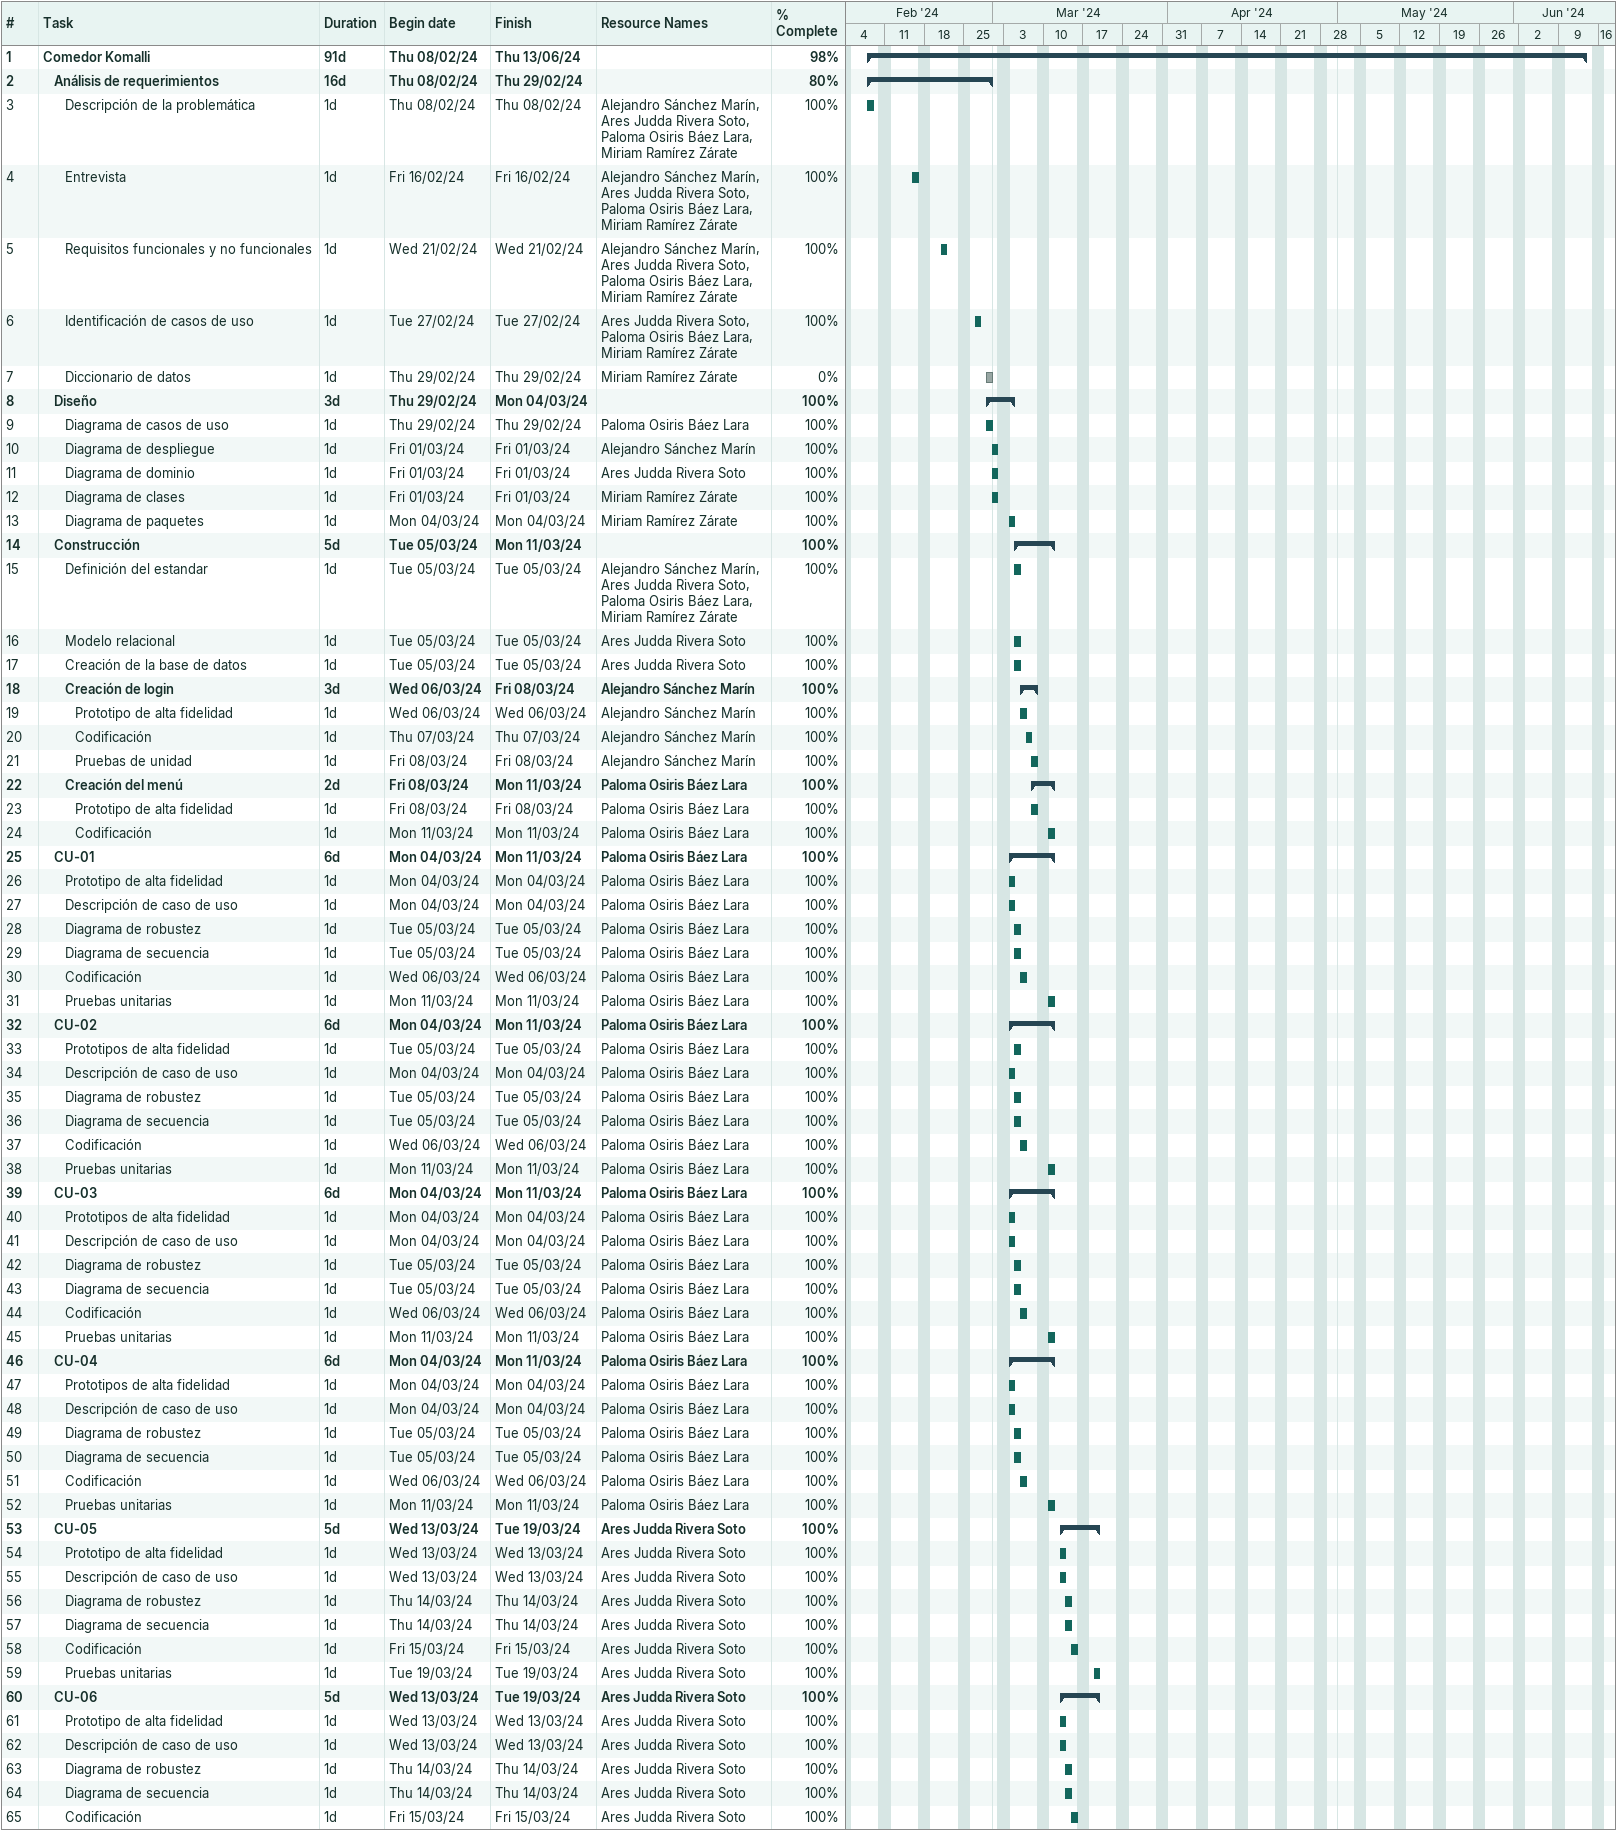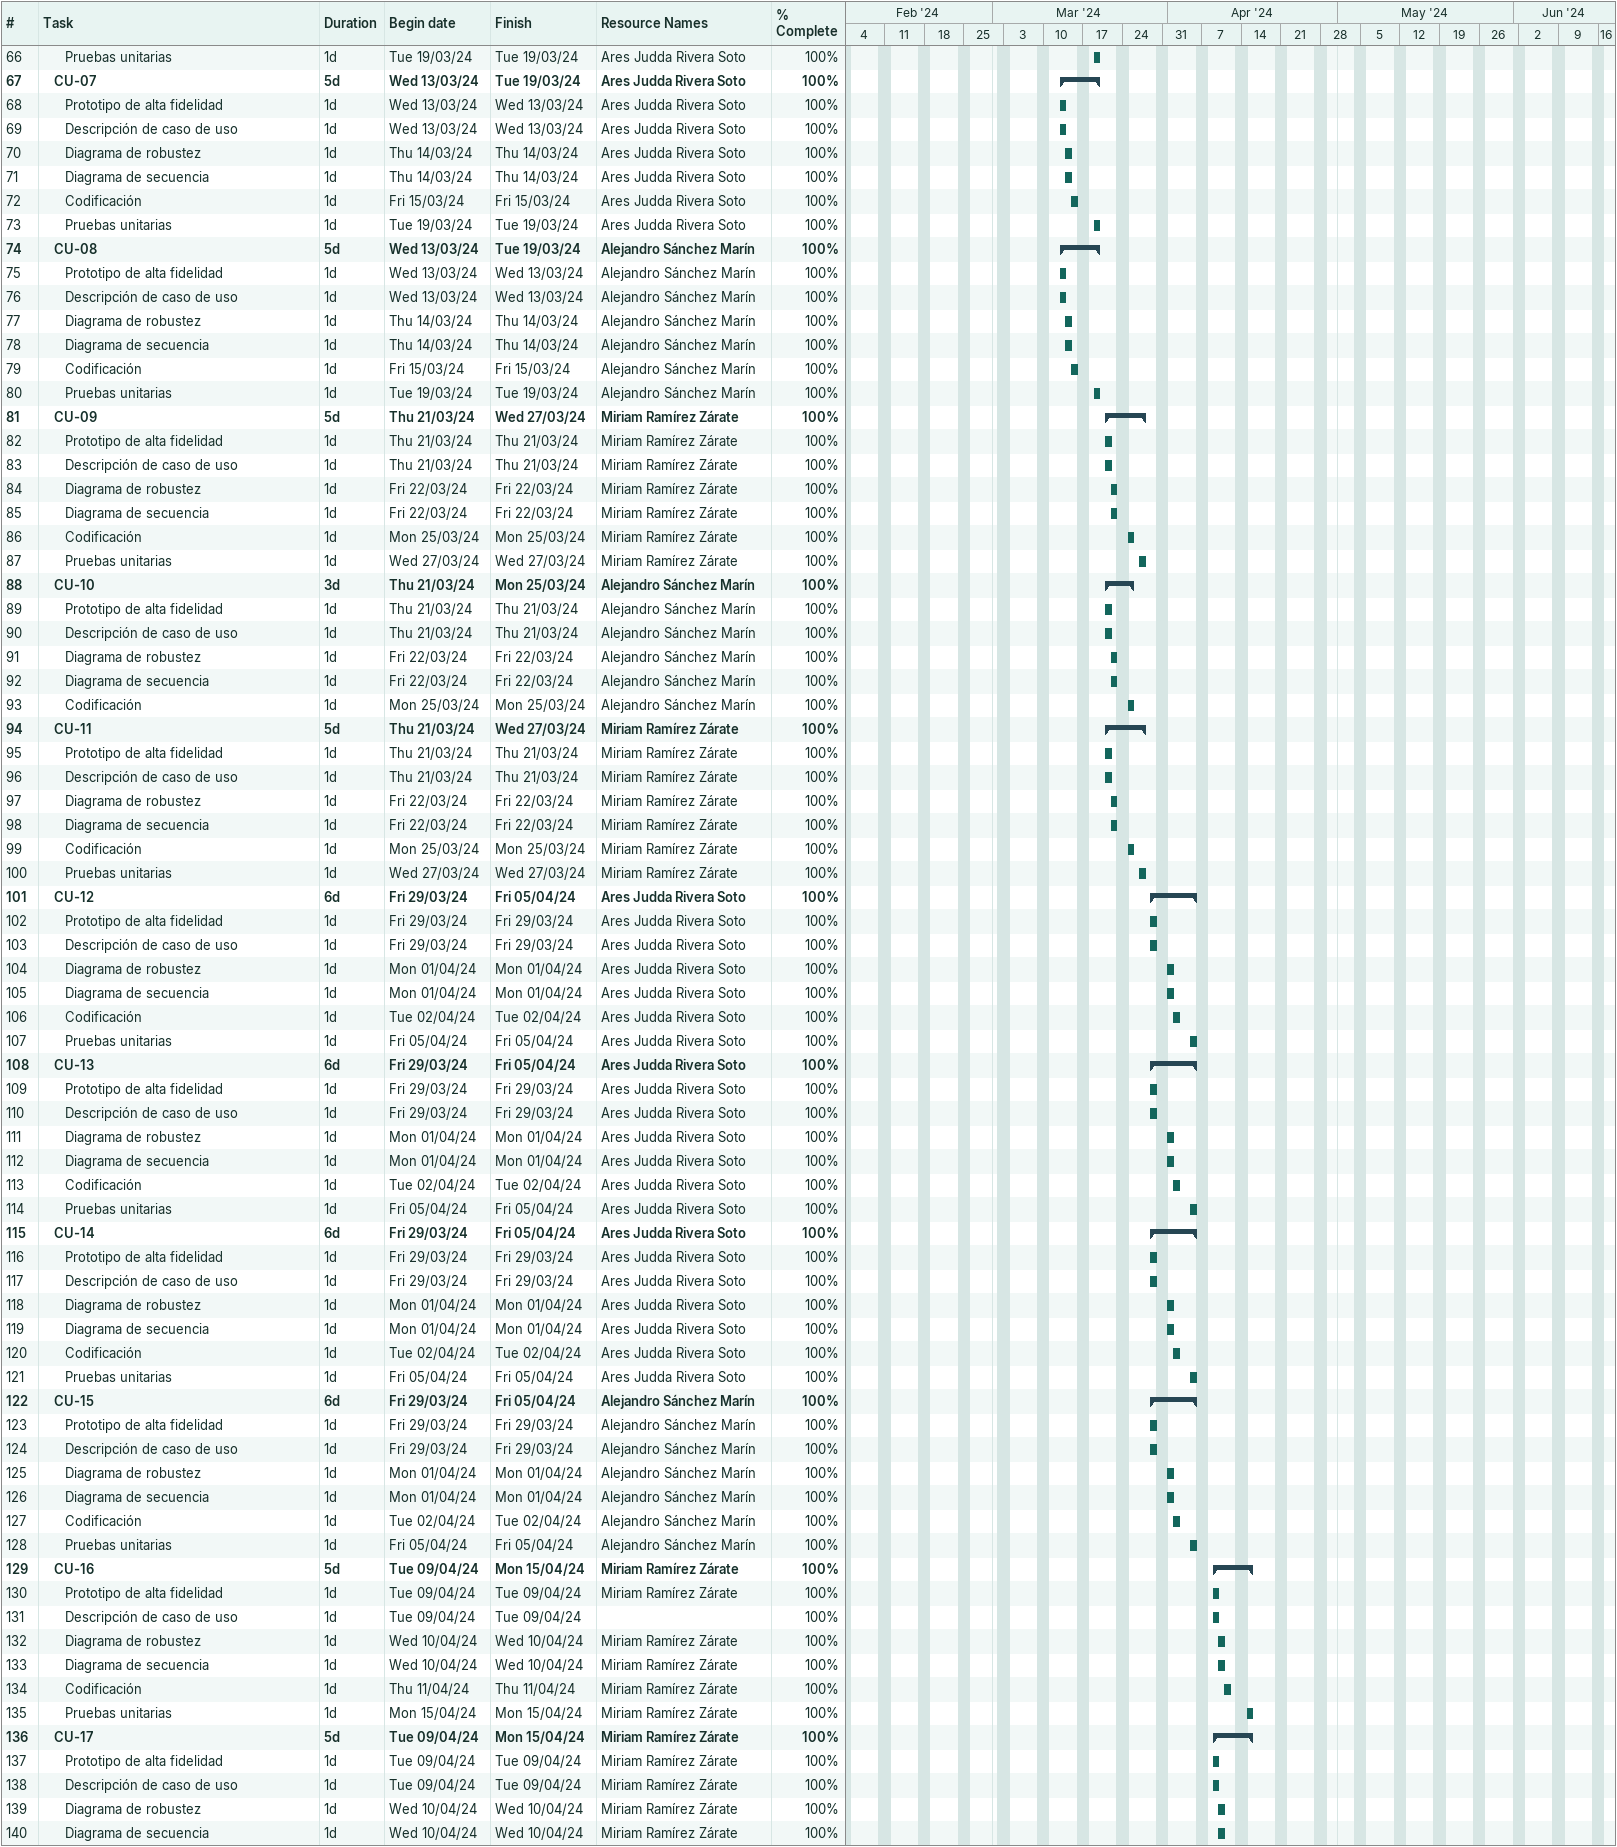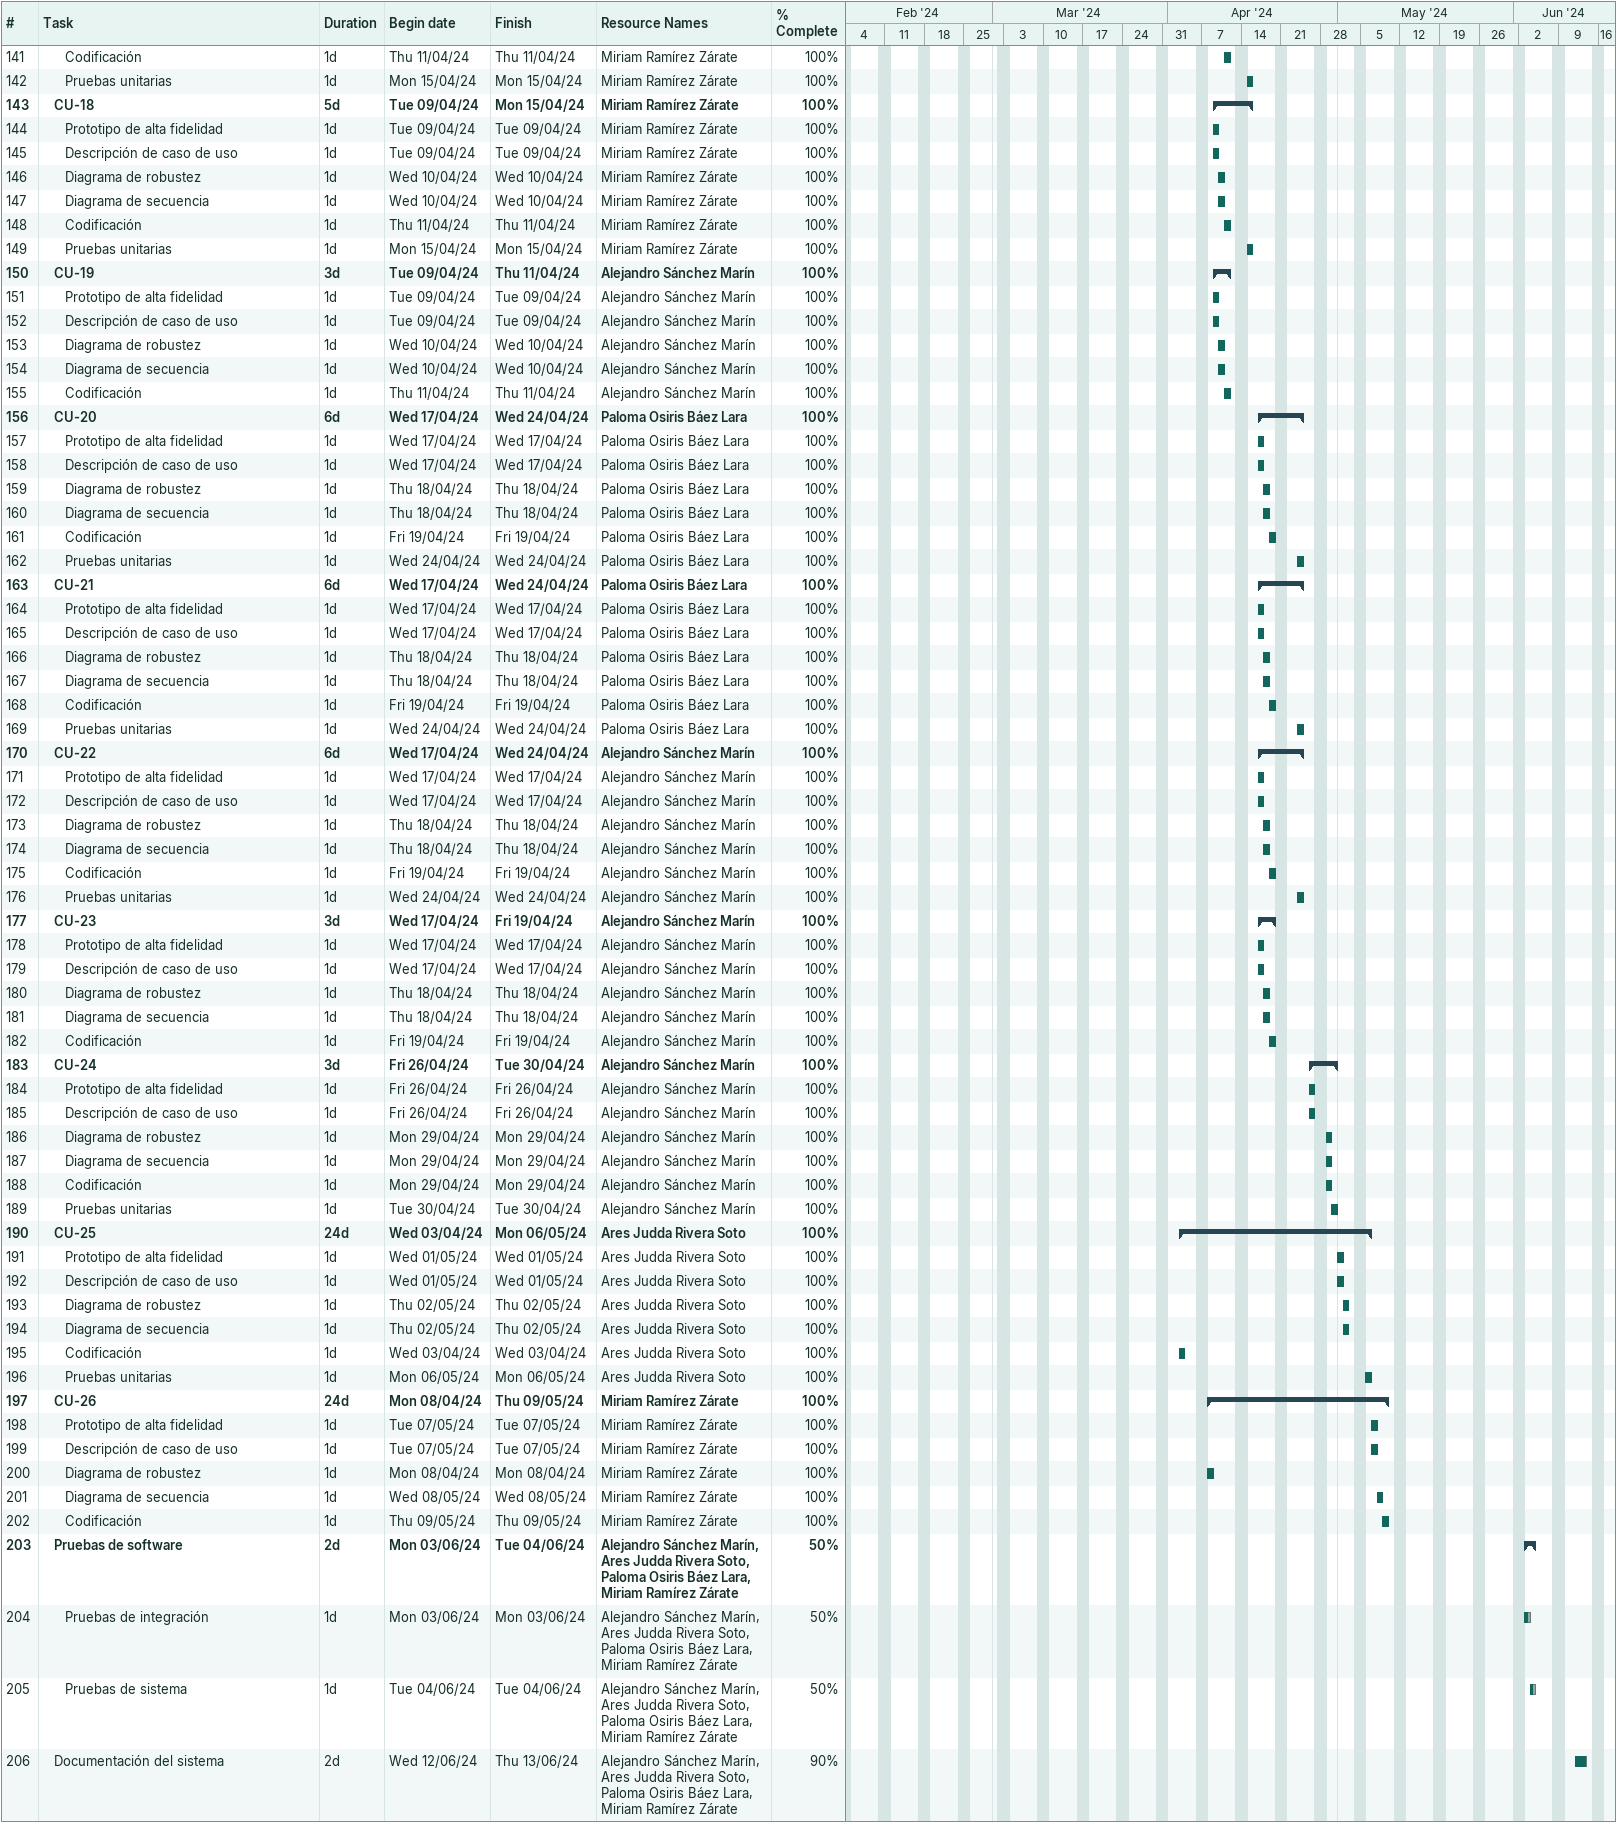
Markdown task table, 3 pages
| ID | Level | Task | Duration | Start | Finish | Resources | % complete |
|---|---|---|---|---|---|---|---|
| 1 | 1 | **Comedor Komalli** | 91d | 2024-02-08 | 2024-06-13 |  | 98 |
| 2 | 2 | **Análisis de requerimientos** | 16d | 2024-02-08 | 2024-02-29 |  | 80 |
| 3 | 3 | Descripción de la problemática | 1d | 2024-02-08 | 2024-02-08 | Alejandro Sánchez Marín, Ares Judda Rivera Soto, Paloma Osiris Báez Lara, Miriam Ramírez Zárate | 100 |
| 4 | 3 | Entrevista | 1d | 2024-02-16 | 2024-02-16 | Alejandro Sánchez Marín, Ares Judda Rivera Soto, Paloma Osiris Báez Lara, Miriam Ramírez Zárate | 100 |
| 5 | 3 | Requisitos funcionales y no funcionales | 1d | 2024-02-21 | 2024-02-21 | Alejandro Sánchez Marín, Ares Judda Rivera Soto, Paloma Osiris Báez Lara, Miriam Ramírez Zárate | 100 |
| 6 | 3 | Identificación de casos de uso | 1d | 2024-02-27 | 2024-02-27 | Ares Judda Rivera Soto, Paloma Osiris Báez Lara, Miriam Ramírez Zárate | 100 |
| 7 | 3 | Diccionario de datos | 1d | 2024-02-29 | 2024-02-29 | Miriam Ramírez Zárate | 0 |
| 8 | 2 | **Diseño** | 3d | 2024-02-29 | 2024-03-04 |  | 100 |
| 9 | 3 | Diagrama de casos de uso | 1d | 2024-02-29 | 2024-02-29 | Paloma Osiris Báez Lara | 100 |
| 10 | 3 | Diagrama de despliegue | 1d | 2024-03-01 | 2024-03-01 | Alejandro Sánchez Marín | 100 |
| 11 | 3 | Diagrama de dominio | 1d | 2024-03-01 | 2024-03-01 | Ares Judda Rivera Soto | 100 |
| 12 | 3 | Diagrama de clases | 1d | 2024-03-01 | 2024-03-01 | Miriam Ramírez Zárate | 100 |
| 13 | 3 | Diagrama de paquetes | 1d | 2024-03-04 | 2024-03-04 | Miriam Ramírez Zárate | 100 |
| 14 | 2 | **Construcción** | 5d | 2024-03-05 | 2024-03-11 |  | 100 |
| 15 | 3 | Definición del estandar | 1d | 2024-03-05 | 2024-03-05 | Alejandro Sánchez Marín, Ares Judda Rivera Soto, Paloma Osiris Báez Lara, Miriam Ramírez Zárate | 100 |
| 16 | 3 | Modelo relacional | 1d | 2024-03-05 | 2024-03-05 | Ares Judda Rivera Soto | 100 |
| 17 | 3 | Creación de la base de datos | 1d | 2024-03-05 | 2024-03-05 | Ares Judda Rivera Soto | 100 |
| 18 | 3 | **Creación de login** | 3d | 2024-03-06 | 2024-03-08 | Alejandro Sánchez Marín | 100 |
| 19 | 4 | Prototipo de alta fidelidad | 1d | 2024-03-06 | 2024-03-06 | Alejandro Sánchez Marín | 100 |
| 20 | 4 | Codificación | 1d | 2024-03-07 | 2024-03-07 | Alejandro Sánchez Marín | 100 |
| 21 | 4 | Pruebas de unidad | 1d | 2024-03-08 | 2024-03-08 | Alejandro Sánchez Marín | 100 |
| 22 | 3 | **Creación del menú** | 2d | 2024-03-08 | 2024-03-11 | Paloma Osiris Báez Lara | 100 |
| 23 | 4 | Prototipo de alta fidelidad | 1d | 2024-03-08 | 2024-03-08 | Paloma Osiris Báez Lara | 100 |
| 24 | 4 | Codificación | 1d | 2024-03-11 | 2024-03-11 | Paloma Osiris Báez Lara | 100 |
| 25 | 2 | **CU-01** | 6d | 2024-03-04 | 2024-03-11 | Paloma Osiris Báez Lara | 100 |
| 26 | 3 | Prototipo de alta fidelidad | 1d | 2024-03-04 | 2024-03-04 | Paloma Osiris Báez Lara | 100 |
| 27 | 3 | Descripción de caso de uso | 1d | 2024-03-04 | 2024-03-04 | Paloma Osiris Báez Lara | 100 |
| 28 | 3 | Diagrama de robustez | 1d | 2024-03-05 | 2024-03-05 | Paloma Osiris Báez Lara | 100 |
| 29 | 3 | Diagrama de secuencia | 1d | 2024-03-05 | 2024-03-05 | Paloma Osiris Báez Lara | 100 |
| 30 | 3 | Codificación | 1d | 2024-03-06 | 2024-03-06 | Paloma Osiris Báez Lara | 100 |
| 31 | 3 | Pruebas unitarias | 1d | 2024-03-11 | 2024-03-11 | Paloma Osiris Báez Lara | 100 |
| 32 | 2 | **CU-02** | 6d | 2024-03-04 | 2024-03-11 | Paloma Osiris Báez Lara | 100 |
| 33 | 3 | Prototipos de alta fidelidad | 1d | 2024-03-05 | 2024-03-05 | Paloma Osiris Báez Lara | 100 |
| 34 | 3 | Descripción de caso de uso | 1d | 2024-03-04 | 2024-03-04 | Paloma Osiris Báez Lara | 100 |
| 35 | 3 | Diagrama de robustez | 1d | 2024-03-05 | 2024-03-05 | Paloma Osiris Báez Lara | 100 |
| 36 | 3 | Diagrama de secuencia | 1d | 2024-03-05 | 2024-03-05 | Paloma Osiris Báez Lara | 100 |
| 37 | 3 | Codificación | 1d | 2024-03-06 | 2024-03-06 | Paloma Osiris Báez Lara | 100 |
| 38 | 3 | Pruebas unitarias | 1d | 2024-03-11 | 2024-03-11 | Paloma Osiris Báez Lara | 100 |
| 39 | 2 | **CU-03** | 6d | 2024-03-04 | 2024-03-11 | Paloma Osiris Báez Lara | 100 |
| 40 | 3 | Prototipos de alta fidelidad | 1d | 2024-03-04 | 2024-03-04 | Paloma Osiris Báez Lara | 100 |
| 41 | 3 | Descripción de caso de uso | 1d | 2024-03-04 | 2024-03-04 | Paloma Osiris Báez Lara | 100 |
| 42 | 3 | Diagrama de robustez | 1d | 2024-03-05 | 2024-03-05 | Paloma Osiris Báez Lara | 100 |
| 43 | 3 | Diagrama de secuencia | 1d | 2024-03-05 | 2024-03-05 | Paloma Osiris Báez Lara | 100 |
| 44 | 3 | Codificación | 1d | 2024-03-06 | 2024-03-06 | Paloma Osiris Báez Lara | 100 |
| 45 | 3 | Pruebas unitarias | 1d | 2024-03-11 | 2024-03-11 | Paloma Osiris Báez Lara | 100 |
| 46 | 2 | **CU-04** | 6d | 2024-03-04 | 2024-03-11 | Paloma Osiris Báez Lara | 100 |
| 47 | 3 | Prototipos de alta fidelidad | 1d | 2024-03-04 | 2024-03-04 | Paloma Osiris Báez Lara | 100 |
| 48 | 3 | Descripción de caso de uso | 1d | 2024-03-04 | 2024-03-04 | Paloma Osiris Báez Lara | 100 |
| 49 | 3 | Diagrama de robustez | 1d | 2024-03-05 | 2024-03-05 | Paloma Osiris Báez Lara | 100 |
| 50 | 3 | Diagrama de secuencia | 1d | 2024-03-05 | 2024-03-05 | Paloma Osiris Báez Lara | 100 |
| 51 | 3 | Codificación | 1d | 2024-03-06 | 2024-03-06 | Paloma Osiris Báez Lara | 100 |
| 52 | 3 | Pruebas unitarias | 1d | 2024-03-11 | 2024-03-11 | Paloma Osiris Báez Lara | 100 |
| 53 | 2 | **CU-05** | 5d | 2024-03-13 | 2024-03-19 | Ares Judda Rivera Soto | 100 |
| 54 | 3 | Prototipo de alta fidelidad | 1d | 2024-03-13 | 2024-03-13 | Ares Judda Rivera Soto | 100 |
| 55 | 3 | Descripción de caso de uso | 1d | 2024-03-13 | 2024-03-13 | Ares Judda Rivera Soto | 100 |
| 56 | 3 | Diagrama de robustez | 1d | 2024-03-14 | 2024-03-14 | Ares Judda Rivera Soto | 100 |
| 57 | 3 | Diagrama de secuencia | 1d | 2024-03-14 | 2024-03-14 | Ares Judda Rivera Soto | 100 |
| 58 | 3 | Codificación | 1d | 2024-03-15 | 2024-03-15 | Ares Judda Rivera Soto | 100 |
| 59 | 3 | Pruebas unitarias | 1d | 2024-03-19 | 2024-03-19 | Ares Judda Rivera Soto | 100 |
| 60 | 2 | **CU-06** | 5d | 2024-03-13 | 2024-03-19 | Ares Judda Rivera Soto | 100 |
| 61 | 3 | Prototipo de alta fidelidad | 1d | 2024-03-13 | 2024-03-13 | Ares Judda Rivera Soto | 100 |
| 62 | 3 | Descripción de caso de uso | 1d | 2024-03-13 | 2024-03-13 | Ares Judda Rivera Soto | 100 |
| 63 | 3 | Diagrama de robustez | 1d | 2024-03-14 | 2024-03-14 | Ares Judda Rivera Soto | 100 |
| 64 | 3 | Diagrama de secuencia | 1d | 2024-03-14 | 2024-03-14 | Ares Judda Rivera Soto | 100 |
| 65 | 3 | Codificación | 1d | 2024-03-15 | 2024-03-15 | Ares Judda Rivera Soto | 100 |
| 66 | 3 | Pruebas unitarias | 1d | 2024-03-19 | 2024-03-19 | Ares Judda Rivera Soto | 100 |
| 67 | 2 | **CU-07** | 5d | 2024-03-13 | 2024-03-19 | Ares Judda Rivera Soto | 100 |
| 68 | 3 | Prototipo de alta fidelidad | 1d | 2024-03-13 | 2024-03-13 | Ares Judda Rivera Soto | 100 |
| 69 | 3 | Descripción de caso de uso | 1d | 2024-03-13 | 2024-03-13 | Ares Judda Rivera Soto | 100 |
| 70 | 3 | Diagrama de robustez | 1d | 2024-03-14 | 2024-03-14 | Ares Judda Rivera Soto | 100 |
| 71 | 3 | Diagrama de secuencia | 1d | 2024-03-14 | 2024-03-14 | Ares Judda Rivera Soto | 100 |
| 72 | 3 | Codificación | 1d | 2024-03-15 | 2024-03-15 | Ares Judda Rivera Soto | 100 |
| 73 | 3 | Pruebas unitarias | 1d | 2024-03-19 | 2024-03-19 | Ares Judda Rivera Soto | 100 |
| 74 | 2 | **CU-08** | 5d | 2024-03-13 | 2024-03-19 | Alejandro Sánchez Marín | 100 |
| 75 | 3 | Prototipo de alta fidelidad | 1d | 2024-03-13 | 2024-03-13 | Alejandro Sánchez Marín | 100 |
| 76 | 3 | Descripción de caso de uso | 1d | 2024-03-13 | 2024-03-13 | Alejandro Sánchez Marín | 100 |
| 77 | 3 | Diagrama de robustez | 1d | 2024-03-14 | 2024-03-14 | Alejandro Sánchez Marín | 100 |
| 78 | 3 | Diagrama de secuencia | 1d | 2024-03-14 | 2024-03-14 | Alejandro Sánchez Marín | 100 |
| 79 | 3 | Codificación | 1d | 2024-03-15 | 2024-03-15 | Alejandro Sánchez Marín | 100 |
| 80 | 3 | Pruebas unitarias | 1d | 2024-03-19 | 2024-03-19 | Alejandro Sánchez Marín | 100 |
| 81 | 2 | **CU-09** | 5d | 2024-03-21 | 2024-03-27 | Miriam Ramírez Zárate | 100 |
| 82 | 3 | Prototipo de alta fidelidad | 1d | 2024-03-21 | 2024-03-21 | Miriam Ramírez Zárate | 100 |
| 83 | 3 | Descripción de caso de uso | 1d | 2024-03-21 | 2024-03-21 | Miriam Ramírez Zárate | 100 |
| 84 | 3 | Diagrama de robustez | 1d | 2024-03-22 | 2024-03-22 | Miriam Ramírez Zárate | 100 |
| 85 | 3 | Diagrama de secuencia | 1d | 2024-03-22 | 2024-03-22 | Miriam Ramírez Zárate | 100 |
| 86 | 3 | Codificación | 1d | 2024-03-25 | 2024-03-25 | Miriam Ramírez Zárate | 100 |
| 87 | 3 | Pruebas unitarias | 1d | 2024-03-27 | 2024-03-27 | Miriam Ramírez Zárate | 100 |
| 88 | 2 | **CU-10** | 3d | 2024-03-21 | 2024-03-25 | Alejandro Sánchez Marín | 100 |
| 89 | 3 | Prototipo de alta fidelidad | 1d | 2024-03-21 | 2024-03-21 | Alejandro Sánchez Marín | 100 |
| 90 | 3 | Descripción de caso de uso | 1d | 2024-03-21 | 2024-03-21 | Alejandro Sánchez Marín | 100 |
| 91 | 3 | Diagrama de robustez | 1d | 2024-03-22 | 2024-03-22 | Alejandro Sánchez Marín | 100 |
| 92 | 3 | Diagrama de secuencia | 1d | 2024-03-22 | 2024-03-22 | Alejandro Sánchez Marín | 100 |
| 93 | 3 | Codificación | 1d | 2024-03-25 | 2024-03-25 | Alejandro Sánchez Marín | 100 |
| 94 | 2 | **CU-11** | 5d | 2024-03-21 | 2024-03-27 | Miriam Ramírez Zárate | 100 |
| 95 | 3 | Prototipo de alta fidelidad | 1d | 2024-03-21 | 2024-03-21 | Miriam Ramírez Zárate | 100 |
| 96 | 3 | Descripción de caso de uso | 1d | 2024-03-21 | 2024-03-21 | Miriam Ramírez Zárate | 100 |
| 97 | 3 | Diagrama de robustez | 1d | 2024-03-22 | 2024-03-22 | Miriam Ramírez Zárate | 100 |
| 98 | 3 | Diagrama de secuencia | 1d | 2024-03-22 | 2024-03-22 | Miriam Ramírez Zárate | 100 |
| 99 | 3 | Codificación | 1d | 2024-03-25 | 2024-03-25 | Miriam Ramírez Zárate | 100 |
| 100 | 3 | Pruebas unitarias | 1d | 2024-03-27 | 2024-03-27 | Miriam Ramírez Zárate | 100 |
| 101 | 2 | **CU-12** | 6d | 2024-03-29 | 2024-04-05 | Ares Judda Rivera Soto | 100 |
| 102 | 3 | Prototipo de alta fidelidad | 1d | 2024-03-29 | 2024-03-29 | Ares Judda Rivera Soto | 100 |
| 103 | 3 | Descripción de caso de uso | 1d | 2024-03-29 | 2024-03-29 | Ares Judda Rivera Soto | 100 |
| 104 | 3 | Diagrama de robustez | 1d | 2024-04-01 | 2024-04-01 | Ares Judda Rivera Soto | 100 |
| 105 | 3 | Diagrama de secuencia | 1d | 2024-04-01 | 2024-04-01 | Ares Judda Rivera Soto | 100 |
| 106 | 3 | Codificación | 1d | 2024-04-02 | 2024-04-02 | Ares Judda Rivera Soto | 100 |
| 107 | 3 | Pruebas unitarias | 1d | 2024-04-05 | 2024-04-05 | Ares Judda Rivera Soto | 100 |
| 108 | 2 | **CU-13** | 6d | 2024-03-29 | 2024-04-05 | Ares Judda Rivera Soto | 100 |
| 109 | 3 | Prototipo de alta fidelidad | 1d | 2024-03-29 | 2024-03-29 | Ares Judda Rivera Soto | 100 |
| 110 | 3 | Descripción de caso de uso | 1d | 2024-03-29 | 2024-03-29 | Ares Judda Rivera Soto | 100 |
| 111 | 3 | Diagrama de robustez | 1d | 2024-04-01 | 2024-04-01 | Ares Judda Rivera Soto | 100 |
| 112 | 3 | Diagrama de secuencia | 1d | 2024-04-01 | 2024-04-01 | Ares Judda Rivera Soto | 100 |
| 113 | 3 | Codificación | 1d | 2024-04-02 | 2024-04-02 | Ares Judda Rivera Soto | 100 |
| 114 | 3 | Pruebas unitarias | 1d | 2024-04-05 | 2024-04-05 | Ares Judda Rivera Soto | 100 |
| 115 | 2 | **CU-14** | 6d | 2024-03-29 | 2024-04-05 | Ares Judda Rivera Soto | 100 |
| 116 | 3 | Prototipo de alta fidelidad | 1d | 2024-03-29 | 2024-03-29 | Ares Judda Rivera Soto | 100 |
| 117 | 3 | Descripción de caso de uso | 1d | 2024-03-29 | 2024-03-29 | Ares Judda Rivera Soto | 100 |
| 118 | 3 | Diagrama de robustez | 1d | 2024-04-01 | 2024-04-01 | Ares Judda Rivera Soto | 100 |
| 119 | 3 | Diagrama de secuencia | 1d | 2024-04-01 | 2024-04-01 | Ares Judda Rivera Soto | 100 |
| 120 | 3 | Codificación | 1d | 2024-04-02 | 2024-04-02 | Ares Judda Rivera Soto | 100 |
| 121 | 3 | Pruebas unitarias | 1d | 2024-04-05 | 2024-04-05 | Ares Judda Rivera Soto | 100 |
| 122 | 2 | **CU-15** | 6d | 2024-03-29 | 2024-04-05 | Alejandro Sánchez Marín | 100 |
| 123 | 3 | Prototipo de alta fidelidad | 1d | 2024-03-29 | 2024-03-29 | Alejandro Sánchez Marín | 100 |
| 124 | 3 | Descripción de caso de uso | 1d | 2024-03-29 | 2024-03-29 | Alejandro Sánchez Marín | 100 |
| 125 | 3 | Diagrama de robustez | 1d | 2024-04-01 | 2024-04-01 | Alejandro Sánchez Marín | 100 |
| 126 | 3 | Diagrama de secuencia | 1d | 2024-04-01 | 2024-04-01 | Alejandro Sánchez Marín | 100 |
| 127 | 3 | Codificación | 1d | 2024-04-02 | 2024-04-02 | Alejandro Sánchez Marín | 100 |
| 128 | 3 | Pruebas unitarias | 1d | 2024-04-05 | 2024-04-05 | Alejandro Sánchez Marín | 100 |
| 129 | 2 | **CU-16** | 5d | 2024-04-09 | 2024-04-15 | Miriam Ramírez Zárate | 100 |
| 130 | 3 | Prototipo de alta fidelidad | 1d | 2024-04-09 | 2024-04-09 | Miriam Ramírez Zárate | 100 |
| 131 | 3 | Descripción de caso de uso | 1d | 2024-04-09 | 2024-04-09 |  | 100 |
| 132 | 3 | Diagrama de robustez | 1d | 2024-04-10 | 2024-04-10 | Miriam Ramírez Zárate | 100 |
| 133 | 3 | Diagrama de secuencia | 1d | 2024-04-10 | 2024-04-10 | Miriam Ramírez Zárate | 100 |
| 134 | 3 | Codificación | 1d | 2024-04-11 | 2024-04-11 | Miriam Ramírez Zárate | 100 |
| 135 | 3 | Pruebas unitarias | 1d | 2024-04-15 | 2024-04-15 | Miriam Ramírez Zárate | 100 |
| 136 | 2 | **CU-17** | 5d | 2024-04-09 | 2024-04-15 | Miriam Ramírez Zárate | 100 |
| 137 | 3 | Prototipo de alta fidelidad | 1d | 2024-04-09 | 2024-04-09 | Miriam Ramírez Zárate | 100 |
| 138 | 3 | Descripción de caso de uso | 1d | 2024-04-09 | 2024-04-09 | Miriam Ramírez Zárate | 100 |
| 139 | 3 | Diagrama de robustez | 1d | 2024-04-10 | 2024-04-10 | Miriam Ramírez Zárate | 100 |
| 140 | 3 | Diagrama de secuencia | 1d | 2024-04-10 | 2024-04-10 | Miriam Ramírez Zárate | 100 |
| 141 | 3 | Codificación | 1d | 2024-04-11 | 2024-04-11 | Miriam Ramírez Zárate | 100 |
| 142 | 3 | Pruebas unitarias | 1d | 2024-04-15 | 2024-04-15 | Miriam Ramírez Zárate | 100 |
| 143 | 2 | **CU-18** | 5d | 2024-04-09 | 2024-04-15 | Miriam Ramírez Zárate | 100 |
| 144 | 3 | Prototipo de alta fidelidad | 1d | 2024-04-09 | 2024-04-09 | Miriam Ramírez Zárate | 100 |
| 145 | 3 | Descripción de caso de uso | 1d | 2024-04-09 | 2024-04-09 | Miriam Ramírez Zárate | 100 |
| 146 | 3 | Diagrama de robustez | 1d | 2024-04-10 | 2024-04-10 | Miriam Ramírez Zárate | 100 |
| 147 | 3 | Diagrama de secuencia | 1d | 2024-04-10 | 2024-04-10 | Miriam Ramírez Zárate | 100 |
| 148 | 3 | Codificación | 1d | 2024-04-11 | 2024-04-11 | Miriam Ramírez Zárate | 100 |
| 149 | 3 | Pruebas unitarias | 1d | 2024-04-15 | 2024-04-15 | Miriam Ramírez Zárate | 100 |
| 150 | 2 | **CU-19** | 3d | 2024-04-09 | 2024-04-11 | Alejandro Sánchez Marín | 100 |
| 151 | 3 | Prototipo de alta fidelidad | 1d | 2024-04-09 | 2024-04-09 | Alejandro Sánchez Marín | 100 |
| 152 | 3 | Descripción de caso de uso | 1d | 2024-04-09 | 2024-04-09 | Alejandro Sánchez Marín | 100 |
| 153 | 3 | Diagrama de robustez | 1d | 2024-04-10 | 2024-04-10 | Alejandro Sánchez Marín | 100 |
| 154 | 3 | Diagrama de secuencia | 1d | 2024-04-10 | 2024-04-10 | Alejandro Sánchez Marín | 100 |
| 155 | 3 | Codificación | 1d | 2024-04-11 | 2024-04-11 | Alejandro Sánchez Marín | 100 |
| 156 | 2 | **CU-20** | 6d | 2024-04-17 | 2024-04-24 | Paloma Osiris Báez Lara | 100 |
| 157 | 3 | Prototipo de alta fidelidad | 1d | 2024-04-17 | 2024-04-17 | Paloma Osiris Báez Lara | 100 |
| 158 | 3 | Descripción de caso de uso | 1d | 2024-04-17 | 2024-04-17 | Paloma Osiris Báez Lara | 100 |
| 159 | 3 | Diagrama de robustez | 1d | 2024-04-18 | 2024-04-18 | Paloma Osiris Báez Lara | 100 |
| 160 | 3 | Diagrama de secuencia | 1d | 2024-04-18 | 2024-04-18 | Paloma Osiris Báez Lara | 100 |
| 161 | 3 | Codificación | 1d | 2024-04-19 | 2024-04-19 | Paloma Osiris Báez Lara | 100 |
| 162 | 3 | Pruebas unitarias | 1d | 2024-04-24 | 2024-04-24 | Paloma Osiris Báez Lara | 100 |
| 163 | 2 | **CU-21** | 6d | 2024-04-17 | 2024-04-24 | Paloma Osiris Báez Lara | 100 |
| 164 | 3 | Prototipo de alta fidelidad | 1d | 2024-04-17 | 2024-04-17 | Paloma Osiris Báez Lara | 100 |
| 165 | 3 | Descripción de caso de uso | 1d | 2024-04-17 | 2024-04-17 | Paloma Osiris Báez Lara | 100 |
| 166 | 3 | Diagrama de robustez | 1d | 2024-04-18 | 2024-04-18 | Paloma Osiris Báez Lara | 100 |
| 167 | 3 | Diagrama de secuencia | 1d | 2024-04-18 | 2024-04-18 | Paloma Osiris Báez Lara | 100 |
| 168 | 3 | Codificación | 1d | 2024-04-19 | 2024-04-19 | Paloma Osiris Báez Lara | 100 |
| 169 | 3 | Pruebas unitarias | 1d | 2024-04-24 | 2024-04-24 | Paloma Osiris Báez Lara | 100 |
| 170 | 2 | **CU-22** | 6d | 2024-04-17 | 2024-04-24 | Alejandro Sánchez Marín | 100 |
| 171 | 3 | Prototipo de alta fidelidad | 1d | 2024-04-17 | 2024-04-17 | Alejandro Sánchez Marín | 100 |
| 172 | 3 | Descripción de caso de uso | 1d | 2024-04-17 | 2024-04-17 | Alejandro Sánchez Marín | 100 |
| 173 | 3 | Diagrama de robustez | 1d | 2024-04-18 | 2024-04-18 | Alejandro Sánchez Marín | 100 |
| 174 | 3 | Diagrama de secuencia | 1d | 2024-04-18 | 2024-04-18 | Alejandro Sánchez Marín | 100 |
| 175 | 3 | Codificación | 1d | 2024-04-19 | 2024-04-19 | Alejandro Sánchez Marín | 100 |
| 176 | 3 | Pruebas unitarias | 1d | 2024-04-24 | 2024-04-24 | Alejandro Sánchez Marín | 100 |
| 177 | 2 | **CU-23** | 3d | 2024-04-17 | 2024-04-19 | Alejandro Sánchez Marín | 100 |
| 178 | 3 | Prototipo de alta fidelidad | 1d | 2024-04-17 | 2024-04-17 | Alejandro Sánchez Marín | 100 |
| 179 | 3 | Descripción de caso de uso | 1d | 2024-04-17 | 2024-04-17 | Alejandro Sánchez Marín | 100 |
| 180 | 3 | Diagrama de robustez | 1d | 2024-04-18 | 2024-04-18 | Alejandro Sánchez Marín | 100 |
| 181 | 3 | Diagrama de secuencia | 1d | 2024-04-18 | 2024-04-18 | Alejandro Sánchez Marín | 100 |
| 182 | 3 | Codificación | 1d | 2024-04-19 | 2024-04-19 | Alejandro Sánchez Marín | 100 |
| 183 | 2 | **CU-24** | 3d | 2024-04-26 | 2024-04-30 | Alejandro Sánchez Marín | 100 |
| 184 | 3 | Prototipo de alta fidelidad | 1d | 2024-04-26 | 2024-04-26 | Alejandro Sánchez Marín | 100 |
| 185 | 3 | Descripción de caso de uso | 1d | 2024-04-26 | 2024-04-26 | Alejandro Sánchez Marín | 100 |
| 186 | 3 | Diagrama de robustez | 1d | 2024-04-29 | 2024-04-29 | Alejandro Sánchez Marín | 100 |
| 187 | 3 | Diagrama de secuencia | 1d | 2024-04-29 | 2024-04-29 | Alejandro Sánchez Marín | 100 |
| 188 | 3 | Codificación | 1d | 2024-04-29 | 2024-04-29 | Alejandro Sánchez Marín | 100 |
| 189 | 3 | Pruebas unitarias | 1d | 2024-04-30 | 2024-04-30 | Alejandro Sánchez Marín | 100 |
| 190 | 2 | **CU-25** | 24d | 2024-04-03 | 2024-05-06 | Ares Judda Rivera Soto | 100 |
| 191 | 3 | Prototipo de alta fidelidad | 1d | 2024-05-01 | 2024-05-01 | Ares Judda Rivera Soto | 100 |
| 192 | 3 | Descripción de caso de uso | 1d | 2024-05-01 | 2024-05-01 | Ares Judda Rivera Soto | 100 |
| 193 | 3 | Diagrama de robustez | 1d | 2024-05-02 | 2024-05-02 | Ares Judda Rivera Soto | 100 |
| 194 | 3 | Diagrama de secuencia | 1d | 2024-05-02 | 2024-05-02 | Ares Judda Rivera Soto | 100 |
| 195 | 3 | Codificación | 1d | 2024-04-03 | 2024-04-03 | Ares Judda Rivera Soto | 100 |
| 196 | 3 | Pruebas unitarias | 1d | 2024-05-06 | 2024-05-06 | Ares Judda Rivera Soto | 100 |
| 197 | 2 | **CU-26** | 24d | 2024-04-08 | 2024-05-09 | Miriam Ramírez Zárate | 100 |
| 198 | 3 | Prototipo de alta fidelidad | 1d | 2024-05-07 | 2024-05-07 | Miriam Ramírez Zárate | 100 |
| 199 | 3 | Descripción de caso de uso | 1d | 2024-05-07 | 2024-05-07 | Miriam Ramírez Zárate | 100 |
| 200 | 3 | Diagrama de robustez | 1d | 2024-04-08 | 2024-04-08 | Miriam Ramírez Zárate | 100 |
| 201 | 3 | Diagrama de secuencia | 1d | 2024-05-08 | 2024-05-08 | Miriam Ramírez Zárate | 100 |
| 202 | 3 | Codificación | 1d | 2024-05-09 | 2024-05-09 | Miriam Ramírez Zárate | 100 |
| 203 | 2 | **Pruebas de software** | 2d | 2024-06-03 | 2024-06-04 | Alejandro Sánchez Marín, Ares Judda Rivera Soto, Paloma Osiris Báez Lara, Miriam Ramírez Zárate | 50 |
| 204 | 3 | Pruebas de integración | 1d | 2024-06-03 | 2024-06-03 | Alejandro Sánchez Marín, Ares Judda Rivera Soto, Paloma Osiris Báez Lara, Miriam Ramírez Zárate | 50 |
| 205 | 3 | Pruebas de sistema | 1d | 2024-06-04 | 2024-06-04 | Alejandro Sánchez Marín, Ares Judda Rivera Soto, Paloma Osiris Báez Lara, Miriam Ramírez Zárate | 50 |
| 206 | 2 | Documentación del sistema | 2d | 2024-06-12 | 2024-06-13 | Alejandro Sánchez Marín, Ares Judda Rivera Soto, Paloma Osiris Báez Lara, Miriam Ramírez Zárate | 90 |
